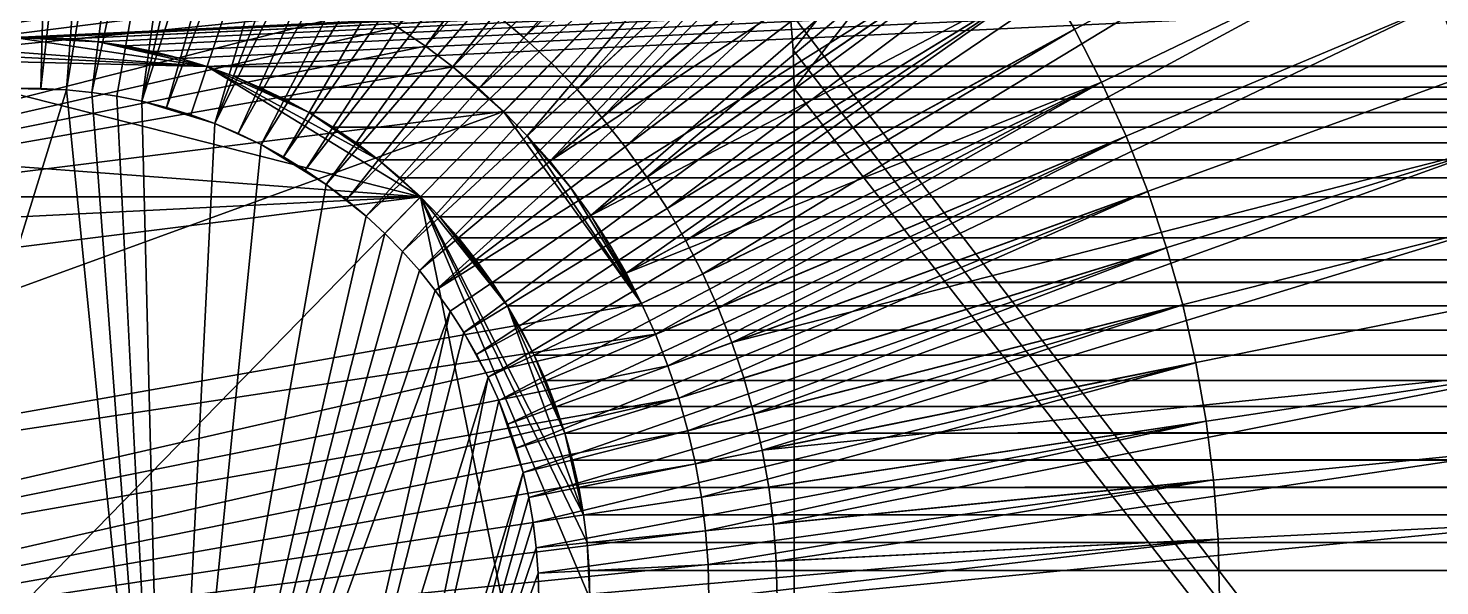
# Model space of a CAD drawing. Header units: millimetres. Extents: x 0 to 520, y -2 to 382.
# Drawn here: x 185 to 189.147, y 343.037 to 344.677 of the extents above; entities that cross this region are included whole.
import ezdxf

# ---------------------------------------------------------------- set-up
doc = ezdxf.new("R2010")
doc.units = ezdxf.units.MM

msp = doc.modelspace()

# ---------------------------------------------------------------- linework, layer by layer
at = {"layer": 'BRASS', "color": 52}
for points in [[(509.2, 369.2, 103), (10.8, 369.2, 103), (10.8, 10.8, 103)], [(509.2, 369.2, 103), (10.8, 10.8, 103), (509.2, 10.8, 103)], [(20.5, 359.5, 86), (499.5, 359.5, 86), (184.9589, 344.6495, 86)], [(184.9589, 344.6495, 86), (499.5, 359.5, 86), (185.0411, 344.6495, 86)], [(185.0411, 344.6495, 86), (499.5, 359.5, 86), (185.1233, 344.6454, 86)], [(185.1233, 344.6454, 86), (499.5, 359.5, 86), (185.2052, 344.6372, 86)], [(185.2052, 344.6372, 86), (499.5, 359.5, 86), (185.2865, 344.6249, 86)], [(185.2865, 344.6249, 86), (499.5, 359.5, 86), (185.3672, 344.6086, 86)], [(185.3672, 344.6086, 86), (499.5, 359.5, 86), (185.4469, 344.5883, 86)], [(185.4469, 344.5883, 86), (499.5, 359.5, 86), (185.5255, 344.5641, 86)], [(185.5255, 344.5641, 86), (499.5, 359.5, 86), (334.9589, 344.6495, 86)], [(184.7135, 344.6249, 92), (185.5255, 344.5641, 92), (184.6328, 344.6086, 92)], [(184.9589, 344.6495, 92), (185.5255, 344.5641, 92), (184.7135, 344.6249, 92)], [(185.0411, 344.6495, 86), (184.9589, 344.6495, 92), (184.9589, 344.6495, 86)], [(185.0411, 344.6495, 92), (184.9589, 344.6495, 92), (185.0411, 344.6495, 86)], [(185.0411, 344.6495, 92), (185.2052, 344.6372, 92), (184.9589, 344.6495, 92)], [(185.2052, 344.6372, 92), (185.5255, 344.5641, 92), (184.9589, 344.6495, 92)], [(185.1233, 344.6454, 86), (185.1233, 344.6454, 92), (185.0411, 344.6495, 86)], [(185.1233, 344.6454, 92), (185.0411, 344.6495, 92), (185.0411, 344.6495, 86)], [(185.1233, 344.6454, 92), (185.2052, 344.6372, 92), (185.0411, 344.6495, 92)], [(185.2052, 344.6372, 86), (185.1233, 344.6454, 92), (185.1233, 344.6454, 86)], [(185.2052, 344.6372, 92), (185.1233, 344.6454, 92), (185.2052, 344.6372, 86)], [(185.2865, 344.6249, 86), (185.2052, 344.6372, 92), (185.2052, 344.6372, 86)], [(185.2865, 344.6249, 92), (185.2052, 344.6372, 92), (185.2865, 344.6249, 86)], [(185.2865, 344.6249, 92), (185.3672, 344.6086, 92), (185.2052, 344.6372, 92)], [(185.3672, 344.6086, 92), (185.4469, 344.5883, 92), (185.2052, 344.6372, 92)], [(185.4469, 344.5883, 92), (185.5255, 344.5641, 92), (185.2052, 344.6372, 92)], [(185.3672, 344.6086, 86), (185.3672, 344.6086, 92), (185.2865, 344.6249, 86)], [(185.3672, 344.6086, 92), (185.2865, 344.6249, 92), (185.2865, 344.6249, 86)], [(185.5255, 344.5641, 86), (334.9589, 344.6495, 86), (334.8767, 344.6454, 86)], [(185.5255, 344.5641, 86), (334.8767, 344.6454, 86), (334.7948, 344.6372, 86)], [(185.5255, 344.5641, 86), (334.7948, 344.6372, 86), (334.7135, 344.6249, 86)], [(185.5255, 344.5641, 86), (334.7135, 344.6249, 86), (334.6328, 344.6086, 86)], [(184.5531, 344.5883, 92), (186.1521, 344.1812, 92), (184.0368, 344.3397, 92)], [(184.6328, 344.6086, 92), (185.5255, 344.5641, 92), (184.5531, 344.5883, 92)], [(185.5255, 344.5641, 92), (186.1521, 344.1812, 92), (184.5531, 344.5883, 92)], [(185.4469, 344.5883, 86), (185.3672, 344.6086, 92), (185.3672, 344.6086, 86)], [(185.4469, 344.5883, 92), (185.3672, 344.6086, 92), (185.4469, 344.5883, 86)], [(185.5255, 344.5641, 86), (185.4469, 344.5883, 92), (185.4469, 344.5883, 86)], [(185.5255, 344.5641, 92), (185.4469, 344.5883, 92), (185.5255, 344.5641, 86)], [(185.5255, 344.5641, 86), (334.6328, 344.6086, 86), (334.5531, 344.5883, 86)], [(185.5255, 344.5641, 86), (334.5531, 344.5883, 86), (334.4745, 344.5641, 86)], [(185.5255, 344.5641, 86), (334.4745, 344.5641, 86), (185.6028, 344.5359, 86)], [(185.6028, 344.5359, 86), (185.6028, 344.5359, 92), (185.5255, 344.5641, 86)], [(185.6028, 344.5359, 92), (185.5255, 344.5641, 92), (185.5255, 344.5641, 86)], [(185.6028, 344.5359, 92), (185.825, 344.4289, 92), (185.5255, 344.5641, 92)], [(185.825, 344.4289, 92), (186.0288, 344.29, 92), (185.5255, 344.5641, 92)], [(186.0288, 344.29, 92), (186.1521, 344.1812, 92), (185.5255, 344.5641, 92)], [(185.6028, 344.5359, 86), (334.4745, 344.5641, 86), (334.3972, 344.5359, 86)], [(185.6028, 344.5359, 86), (334.3972, 344.5359, 86), (185.6786, 344.504, 86)], [(185.6786, 344.504, 86), (185.6028, 344.5359, 92), (185.6028, 344.5359, 86)], [(185.6786, 344.504, 92), (185.6028, 344.5359, 92), (185.6786, 344.504, 86)], [(185.6786, 344.504, 92), (185.7527, 344.4683, 92), (185.6028, 344.5359, 92)], [(185.7527, 344.4683, 92), (185.825, 344.4289, 92), (185.6028, 344.5359, 92)], [(185.6786, 344.504, 86), (334.3972, 344.5359, 86), (334.3214, 344.504, 86)], [(185.6786, 344.504, 86), (334.2473, 344.4683, 86), (185.7527, 344.4683, 86)], [(185.6786, 344.504, 86), (334.3214, 344.504, 86), (334.2473, 344.4683, 86)], [(185.7527, 344.4683, 86), (185.7527, 344.4683, 92), (185.6786, 344.504, 86)], [(185.7527, 344.4683, 92), (185.6786, 344.504, 92), (185.6786, 344.504, 86)], [(185.7527, 344.4683, 86), (334.2473, 344.4683, 86), (185.825, 344.4289, 86)], [(185.825, 344.4289, 92), (185.7527, 344.4683, 92), (185.825, 344.4289, 86)], [(185.825, 344.4289, 86), (185.7527, 344.4683, 92), (185.7527, 344.4683, 86)], [(185.825, 344.4289, 86), (334.2473, 344.4683, 86), (334.175, 344.4289, 86)], [(185.825, 344.4289, 86), (334.175, 344.4289, 86), (185.8952, 344.386, 86)], [(185.8952, 344.386, 92), (185.825, 344.4289, 92), (185.8952, 344.386, 86)], [(185.8952, 344.386, 86), (185.825, 344.4289, 92), (185.825, 344.4289, 86)], [(185.8952, 344.386, 92), (186.0288, 344.29, 92), (185.825, 344.4289, 92)], [(185.8952, 344.386, 86), (334.175, 344.4289, 86), (334.1048, 344.386, 86)], [(185.8952, 344.386, 86), (334.1048, 344.386, 86), (185.9632, 344.3397, 86)], [(185.9632, 344.3397, 92), (185.8952, 344.386, 92), (185.9632, 344.3397, 86)], [(185.9632, 344.3397, 86), (185.8952, 344.386, 92), (185.8952, 344.386, 86)], [(185.9632, 344.3397, 92), (186.0288, 344.29, 92), (185.8952, 344.386, 92)], [(185.9632, 344.3397, 86), (334.1048, 344.386, 86), (334.0368, 344.3397, 86)], [(184.0368, 344.3397, 92), (186.1521, 344.1812, 92), (183.8479, 344.1812, 92)], [(185.9632, 344.3397, 86), (334.0368, 344.3397, 86), (186.0288, 344.29, 86)], [(186.0288, 344.29, 92), (185.9632, 344.3397, 92), (186.0288, 344.29, 86)], [(186.0288, 344.29, 86), (185.9632, 344.3397, 92), (185.9632, 344.3397, 86)], [(186.0288, 344.29, 86), (334.0368, 344.3397, 86), (333.9712, 344.29, 86)], [(186.0288, 344.29, 86), (333.9712, 344.29, 86), (186.0918, 344.2371, 86)], [(186.0918, 344.2371, 92), (186.0288, 344.29, 92), (186.0918, 344.2371, 86)], [(186.0918, 344.2371, 86), (186.0288, 344.29, 92), (186.0288, 344.29, 86)], [(186.0918, 344.2371, 92), (186.1521, 344.1812, 92), (186.0288, 344.29, 92)], [(186.0918, 344.2371, 86), (333.9712, 344.29, 86), (333.9082, 344.2371, 86)], [(186.0918, 344.2371, 86), (333.8479, 344.1812, 86), (186.1521, 344.1812, 86)], [(186.0918, 344.2371, 86), (333.9082, 344.2371, 86), (333.8479, 344.1812, 86)], [(186.1521, 344.1812, 92), (186.0918, 344.2371, 92), (186.1521, 344.1812, 86)], [(186.1521, 344.1812, 86), (186.0918, 344.2371, 92), (186.0918, 344.2371, 86)], [(183.5921, 343.8604, 92), (186.1521, 344.1812, 92), (183.8479, 341.8188, 92)], [(183.736, 344.0606, 92), (186.1521, 344.1812, 92), (183.5921, 343.8604, 92)], [(183.8479, 344.1812, 92), (186.1521, 344.1812, 92), (183.736, 344.0606, 92)], [(183.8479, 341.8188, 92), (186.1521, 344.1812, 92), (186.5204, 342.3591, 92)], [(186.1521, 344.1812, 86), (333.8479, 344.1812, 86), (186.2095, 344.1223, 86)], [(186.2095, 344.1223, 92), (186.1521, 344.1812, 92), (186.2095, 344.1223, 86)], [(186.2095, 344.1223, 86), (186.1521, 344.1812, 92), (186.1521, 344.1812, 86)], [(186.6418, 343.1643, 92), (186.1521, 344.1812, 92), (186.6316, 343.2459, 92)], [(186.65, 343, 92), (186.1521, 344.1812, 92), (186.6418, 343.1643, 92)], [(186.5204, 342.3591, 92), (186.1521, 344.1812, 92), (186.65, 343, 92)], [(186.6316, 343.2459, 92), (186.1521, 344.1812, 92), (186.4079, 343.8604, 92)], [(186.4079, 343.8604, 92), (186.1521, 344.1812, 92), (186.2095, 344.1223, 92)], [(186.2095, 344.1223, 86), (333.8479, 344.1812, 86), (333.7905, 344.1223, 86)], [(186.2095, 344.1223, 86), (333.736, 344.0606, 86), (186.264, 344.0606, 86)], [(186.2095, 344.1223, 86), (333.7905, 344.1223, 86), (333.736, 344.0606, 86)], [(186.264, 344.0606, 92), (186.2095, 344.1223, 92), (186.264, 344.0606, 86)], [(186.264, 344.0606, 86), (186.2095, 344.1223, 92), (186.2095, 344.1223, 86)], [(186.4079, 343.8604, 92), (186.2095, 344.1223, 92), (186.3633, 343.9295, 92)], [(186.3633, 343.9295, 92), (186.2095, 344.1223, 92), (186.3153, 343.9963, 92)], [(186.3153, 343.9963, 92), (186.2095, 344.1223, 92), (186.264, 344.0606, 92)], [(186.264, 344.0606, 86), (333.6847, 343.9963, 86), (186.3153, 343.9963, 86)], [(186.264, 344.0606, 86), (333.736, 344.0606, 86), (333.6847, 343.9963, 86)], [(186.3153, 343.9963, 92), (186.264, 344.0606, 92), (186.3153, 343.9963, 86)], [(186.3153, 343.9963, 86), (186.264, 344.0606, 92), (186.264, 344.0606, 86)], [(186.3153, 343.9963, 86), (333.6847, 343.9963, 86), (186.3633, 343.9295, 86)], [(186.3633, 343.9295, 86), (186.3633, 343.9295, 92), (186.3153, 343.9963, 86)], [(186.3633, 343.9295, 92), (186.3153, 343.9963, 92), (186.3153, 343.9963, 86)], [(186.3633, 343.9295, 86), (333.6847, 343.9963, 86), (333.6367, 343.9295, 86)], [(186.3633, 343.9295, 86), (333.5921, 343.8604, 86), (186.4079, 343.8604, 86)], [(186.3633, 343.9295, 86), (333.6367, 343.9295, 86), (333.5921, 343.8604, 86)], [(186.4079, 343.8604, 92), (186.3633, 343.9295, 92), (186.4079, 343.8604, 86)], [(186.4079, 343.8604, 86), (186.3633, 343.9295, 92), (186.3633, 343.9295, 86)], [(186.4079, 343.8604, 86), (333.5921, 343.8604, 86), (186.4491, 343.7891, 86)], [(186.4491, 343.7891, 92), (186.4079, 343.8604, 92), (186.4491, 343.7891, 86)], [(186.4491, 343.7891, 86), (186.4079, 343.8604, 92), (186.4079, 343.8604, 86)], [(186.4866, 343.7159, 92), (186.4079, 343.8604, 92), (186.4491, 343.7891, 92)], [(186.6316, 343.2459, 92), (186.4079, 343.8604, 92), (186.5767, 343.4863, 92)], [(186.5767, 343.4863, 92), (186.4079, 343.8604, 92), (186.4866, 343.7159, 92)], [(186.4491, 343.7891, 86), (333.5921, 343.8604, 86), (333.5509, 343.7891, 86)], [(186.4491, 343.7891, 86), (333.5134, 343.7159, 86), (186.4866, 343.7159, 86)], [(186.4491, 343.7891, 86), (333.5509, 343.7891, 86), (333.5134, 343.7159, 86)], [(186.4866, 343.7159, 86), (186.4491, 343.7891, 92), (186.4491, 343.7891, 86)], [(186.4866, 343.7159, 92), (186.4491, 343.7891, 92), (186.4866, 343.7159, 86)], [(186.4866, 343.7159, 86), (333.5134, 343.7159, 86), (186.5204, 343.6409, 86)], [(186.5204, 343.6409, 86), (186.5204, 343.6409, 92), (186.4866, 343.7159, 86)], [(186.5204, 343.6409, 92), (186.4866, 343.7159, 92), (186.4866, 343.7159, 86)], [(186.5767, 343.4863, 92), (186.4866, 343.7159, 92), (186.5204, 343.6409, 92)], [(186.5204, 343.6409, 86), (333.5134, 343.7159, 86), (333.4796, 343.6409, 86)], [(186.5204, 343.6409, 86), (333.4796, 343.6409, 86), (186.5505, 343.5643, 86)], [(186.5505, 343.5643, 86), (186.5204, 343.6409, 92), (186.5204, 343.6409, 86)], [(186.5505, 343.5643, 92), (186.5204, 343.6409, 92), (186.5505, 343.5643, 86)], [(186.5767, 343.4863, 92), (186.5204, 343.6409, 92), (186.5505, 343.5643, 92)], [(186.5505, 343.5643, 86), (333.4796, 343.6409, 86), (333.4495, 343.5643, 86)], [(186.5505, 343.5643, 86), (333.4495, 343.5643, 86), (186.5767, 343.4863, 86)], [(186.5767, 343.4863, 86), (186.5767, 343.4863, 92), (186.5505, 343.5643, 86)], [(186.5767, 343.4863, 92), (186.5505, 343.5643, 92), (186.5505, 343.5643, 86)], [(186.5767, 343.4863, 86), (333.4495, 343.5643, 86), (333.4233, 343.4863, 86)], [(186.5767, 343.4863, 86), (333.4233, 343.4863, 86), (186.599, 343.4071, 86)], [(186.599, 343.4071, 86), (186.599, 343.4071, 92), (186.5767, 343.4863, 86)], [(186.599, 343.4071, 92), (186.5767, 343.4863, 92), (186.5767, 343.4863, 86)], [(186.6316, 343.2459, 92), (186.5767, 343.4863, 92), (186.599, 343.4071, 92)], [(186.599, 343.4071, 86), (333.4233, 343.4863, 86), (333.401, 343.4071, 86)], [(186.599, 343.4071, 86), (333.401, 343.4071, 86), (186.6173, 343.3269, 86)], [(186.6173, 343.3269, 86), (186.6173, 343.3269, 92), (186.599, 343.4071, 86)], [(186.6173, 343.3269, 92), (186.599, 343.4071, 92), (186.599, 343.4071, 86)], [(186.6316, 343.2459, 92), (186.599, 343.4071, 92), (186.6173, 343.3269, 92)], [(186.6173, 343.3269, 86), (333.401, 343.4071, 86), (333.3827, 343.3269, 86)], [(186.6173, 343.3269, 86), (333.3827, 343.3269, 86), (186.6316, 343.2459, 86)], [(186.6316, 343.2459, 86), (186.6316, 343.2459, 92), (186.6173, 343.3269, 86)], [(186.6316, 343.2459, 92), (186.6173, 343.3269, 92), (186.6173, 343.3269, 86)], [(186.6316, 343.2459, 86), (333.3827, 343.3269, 86), (333.3684, 343.2459, 86)], [(186.6316, 343.2459, 86), (333.3684, 343.2459, 86), (186.6418, 343.1643, 86)], [(186.6418, 343.1643, 86), (186.6418, 343.1643, 92), (186.6316, 343.2459, 86)], [(186.6418, 343.1643, 92), (186.6316, 343.2459, 92), (186.6316, 343.2459, 86)], [(186.6418, 343.1643, 86), (333.3684, 343.2459, 86), (333.3582, 343.1643, 86)], [(186.6418, 343.1643, 86), (333.3582, 343.1643, 86), (186.6479, 343.0822, 86)], [(186.6479, 343.0822, 86), (186.6418, 343.1643, 92), (186.6418, 343.1643, 86)], [(186.6479, 343.0822, 92), (186.6418, 343.1643, 92), (186.6479, 343.0822, 86)], [(186.65, 343, 92), (186.6418, 343.1643, 92), (186.6479, 343.0822, 92)], [(186.6479, 343.0822, 86), (333.3582, 343.1643, 86), (333.3521, 343.0822, 86)], [(186.6479, 343.0822, 86), (333.3521, 343.0822, 86), (186.65, 343, 86)], [(186.65, 343, 92), (186.6479, 343.0822, 92), (186.65, 343, 86)], [(186.65, 343, 86), (186.6479, 343.0822, 92), (186.6479, 343.0822, 86)], [(186.65, 343, 86), (333.3521, 343.0822, 86), (333.35, 343, 86)]]:
    msp.add_3dface(points, dxfattribs=at)
at = {"layer": 'STEEL', "color": 8}
for points in [[(197, 332, 86), (197, 360, 86), (187.2388, 344.724, 86)], [(197, 357, 83), (187.2472, 344.6122, 83), (187.2388, 344.724, 83)], [(197, 357, 83), (187.25, 344.5, 83), (187.2472, 344.6122, 83)], [(197, 357, 83), (197, 332, 83), (187.25, 344.5, 83)], [(185.0873, 346.4989, 78.5), (184.9626, 344.4995, 78.5), (184.9127, 346.4989, 78.5)], [(185.0374, 344.4995, 78.5), (184.9626, 344.4995, 78.5), (185.0873, 346.4989, 78.5)], [(185.2616, 346.4902, 78.5), (185.0374, 344.4995, 78.5), (185.0873, 346.4989, 78.5)], [(185.1121, 344.4958, 78.5), (185.0374, 344.4995, 78.5), (185.2616, 346.4902, 78.5)], [(185.4352, 346.4728, 78.5), (185.1121, 344.4958, 78.5), (185.2616, 346.4902, 78.5)], [(185.1865, 344.4884, 78.5), (185.1121, 344.4958, 78.5), (185.4352, 346.4728, 78.5)], [(185.6078, 346.4468, 78.5), (185.1865, 344.4884, 78.5), (185.4352, 346.4728, 78.5)], [(185.2605, 344.4772, 78.5), (185.1865, 344.4884, 78.5), (185.6078, 346.4468, 78.5)], [(185.3338, 344.4624, 78.5), (185.2605, 344.4772, 78.5), (185.6078, 346.4468, 78.5)], [(185.7788, 346.4122, 78.5), (185.3338, 344.4624, 78.5), (185.6078, 346.4468, 78.5)], [(185.9479, 346.3692, 78.5), (185.3338, 344.4624, 78.5), (185.7788, 346.4122, 78.5)], [(185.4063, 344.4439, 78.5), (185.3338, 344.4624, 78.5), (185.9479, 346.3692, 78.5)], [(186.1147, 346.3177, 78.5), (185.4063, 344.4439, 78.5), (185.9479, 346.3692, 78.5)], [(186.3717, 344.72, 83), (186.4557, 344.6495, 83), (187.9776, 346.374, 83)], [(186.4557, 344.6495, 82), (186.3717, 344.72, 82), (187.9776, 346.374, 82)], [(186.4557, 344.6495, 83), (188.1421, 346.2214, 83), (187.9776, 346.374, 83)], [(188.1421, 346.2214, 82), (186.4557, 344.6495, 82), (187.9776, 346.374, 82)], [(185.4777, 344.4219, 78.5), (185.4063, 344.4439, 78.5), (186.1147, 346.3177, 78.5)], [(185.548, 344.3963, 78.5), (185.4777, 344.4219, 78.5), (186.1147, 346.3177, 78.5)], [(186.2787, 346.2581, 78.5), (185.548, 344.3963, 78.5), (186.1147, 346.3177, 78.5)], [(186.4395, 346.1903, 78.5), (185.548, 344.3963, 78.5), (186.2787, 346.2581, 78.5)], [(185.6169, 344.3673, 78.5), (185.548, 344.3963, 78.5), (186.4395, 346.1903, 78.5)], [(186.5967, 346.1146, 78.5), (185.6169, 344.3673, 78.5), (186.4395, 346.1903, 78.5)], [(186.4557, 344.6495, 83), (186.5361, 344.5749, 83), (188.1421, 346.2214, 83)], [(186.5361, 344.5749, 82), (186.4557, 344.6495, 82), (188.1421, 346.2214, 82)], [(186.6127, 344.4964, 83), (188.1421, 346.2214, 83), (186.5361, 344.5749, 83)], [(188.1421, 346.2214, 82), (186.6127, 344.4964, 82), (186.5361, 344.5749, 82)], [(186.6127, 344.4964, 83), (188.2987, 346.0608, 83), (188.1421, 346.2214, 83)], [(188.2987, 346.0608, 82), (186.6127, 344.4964, 82), (188.1421, 346.2214, 82)], [(185.6843, 344.3348, 78.5), (185.6169, 344.3673, 78.5), (186.5967, 346.1146, 78.5)], [(186.75, 346.0311, 78.5), (185.6843, 344.3348, 78.5), (186.5967, 346.1146, 78.5)], [(185.75, 344.299, 78.5), (185.6843, 344.3348, 78.5), (186.75, 346.0311, 78.5)], [(186.8989, 345.9401, 78.5), (185.75, 344.299, 78.5), (186.75, 346.0311, 78.5)], [(186.6853, 344.4141, 83), (188.2987, 346.0608, 83), (186.6127, 344.4964, 83)], [(188.2987, 346.0608, 82), (186.6853, 344.4141, 82), (186.6127, 344.4964, 82)], [(186.6853, 344.4141, 83), (188.4472, 345.8925, 83), (188.2987, 346.0608, 83)], [(188.4472, 345.8925, 82), (186.6853, 344.4141, 82), (188.2987, 346.0608, 82)], [(185.8138, 344.26, 78.5), (185.75, 344.299, 78.5), (186.8989, 345.9401, 78.5)], [(187.0431, 345.8418, 78.5), (185.8138, 344.26, 78.5), (186.8989, 345.9401, 78.5)], [(186.7537, 344.3284, 83), (188.4472, 345.8925, 83), (186.6853, 344.4141, 83)], [(188.4472, 345.8925, 82), (186.7537, 344.3284, 82), (186.6853, 344.4141, 82)], [(186.7537, 344.3284, 83), (188.5871, 345.7171, 83), (188.4472, 345.8925, 83)], [(188.5871, 345.7171, 82), (186.7537, 344.3284, 82), (188.4472, 345.8925, 82)], [(185.8756, 344.2179, 78.5), (185.8138, 344.26, 78.5), (187.0431, 345.8418, 78.5)], [(187.1822, 345.7364, 78.5), (185.8756, 344.2179, 78.5), (187.0431, 345.8418, 78.5)], [(186.0851, 344.6801, 82), (186.1675, 344.6239, 82), (187.0431, 345.8418, 82)], [(186.1675, 344.6239, 82), (187.1822, 345.7364, 82), (187.0431, 345.8418, 82)], [(185.9352, 344.1727, 78.5), (185.8756, 344.2179, 78.5), (187.1822, 345.7364, 78.5)], [(187.3159, 345.6242, 78.5), (185.9352, 344.1727, 78.5), (187.1822, 345.7364, 78.5)], [(186.1675, 344.6239, 82), (186.247, 344.5637, 82), (187.1822, 345.7364, 82)], [(186.247, 344.5637, 82), (187.3159, 345.6242, 82), (187.1822, 345.7364, 82)], [(186.8177, 344.2393, 83), (188.5871, 345.7171, 83), (186.7537, 344.3284, 83)], [(188.5871, 345.7171, 82), (186.8177, 344.2393, 82), (186.7537, 344.3284, 82)], [(186.8177, 344.2393, 83), (188.7181, 345.5349, 83), (188.5871, 345.7171, 83)], [(188.7181, 345.5349, 82), (186.8177, 344.2393, 82), (188.5871, 345.7171, 82)], [(185.9925, 344.1247, 78.5), (185.9352, 344.1727, 78.5), (187.3159, 345.6242, 78.5)], [(187.4438, 345.5055, 78.5), (185.9925, 344.1247, 78.5), (187.3159, 345.6242, 78.5)], [(186.247, 344.5637, 82), (186.3234, 344.4996, 82), (187.3159, 345.6242, 82)], [(186.3234, 344.4996, 82), (187.4438, 345.5055, 82), (187.3159, 345.6242, 82)], [(186.8772, 344.1472, 83), (188.7181, 345.5349, 83), (186.8177, 344.2393, 83)], [(188.7181, 345.5349, 82), (186.8772, 344.1472, 82), (186.8177, 344.2393, 82)], [(186.8772, 344.1472, 83), (188.8398, 345.3465, 83), (188.7181, 345.5349, 83)], [(188.8398, 345.3465, 82), (186.8772, 344.1472, 82), (188.7181, 345.5349, 82)], [(186.0474, 344.0738, 78.5), (185.9925, 344.1247, 78.5), (187.4438, 345.5055, 78.5)], [(187.4438, 345.5055, 78.5), (186.0996, 344.0203, 78.5), (186.0474, 344.0738, 78.5)], [(187.5657, 345.3806, 78.5), (186.0996, 344.0203, 78.5), (187.4438, 345.5055, 78.5)], [(186.3234, 344.4996, 82), (186.3965, 344.4317, 82), (187.4438, 345.5055, 82)], [(186.4661, 344.3603, 82), (187.4438, 345.5055, 82), (186.3965, 344.4317, 82)], [(186.4661, 344.3603, 82), (187.5657, 345.3806, 82), (187.4438, 345.5055, 82)], [(187.5657, 345.3806, 78.5), (186.1491, 343.9642, 78.5), (186.0996, 344.0203, 78.5)], [(187.6812, 345.2498, 78.5), (186.1491, 343.9642, 78.5), (187.5657, 345.3806, 78.5)], [(186.5321, 344.2856, 82), (187.5657, 345.3806, 82), (186.4661, 344.3603, 82)], [(186.5321, 344.2856, 82), (187.6812, 345.2498, 82), (187.5657, 345.3806, 82)], [(186.9321, 344.0522, 83), (188.8398, 345.3465, 83), (186.8772, 344.1472, 83)], [(188.8398, 345.3465, 82), (186.9321, 344.0522, 82), (186.8772, 344.1472, 82)], [(186.9321, 344.0522, 83), (188.952, 345.1521, 83), (188.8398, 345.3465, 83)], [(188.952, 345.1521, 82), (186.9321, 344.0522, 82), (188.8398, 345.3465, 82)], [(187.6812, 345.2498, 78.5), (186.1957, 343.9057, 78.5), (186.1491, 343.9642, 78.5)], [(187.79, 345.1133, 78.5), (186.1957, 343.9057, 78.5), (187.6812, 345.2498, 78.5)], [(186.5321, 344.2856, 82), (187.79, 345.1133, 82), (187.6812, 345.2498, 82)], [(186.9821, 343.9545, 83), (188.952, 345.1521, 83), (186.9321, 344.0522, 83)], [(188.952, 345.1521, 82), (186.9821, 343.9545, 82), (186.9321, 344.0522, 82)], [(186.9821, 343.9545, 83), (189.0544, 344.9525, 83), (188.952, 345.1521, 83)], [(189.0544, 344.9525, 82), (186.9821, 343.9545, 82), (188.952, 345.1521, 82)], [(187.8918, 344.9716, 78.5), (186.1957, 343.9057, 78.5), (187.79, 345.1133, 78.5)], [(186.5943, 344.2076, 82), (187.79, 345.1133, 82), (186.5321, 344.2856, 82)], [(186.6525, 344.1266, 82), (187.79, 345.1133, 82), (186.5943, 344.2076, 82)], [(186.6525, 344.1266, 82), (187.8918, 344.9716, 82), (187.79, 345.1133, 82)], [(183.6766, 344.4996, 90), (185.2487, 344.9845, 90), (185.0499, 344.9994, 90)], [(183.6766, 344.4996, 90), (185.0499, 344.9994, 90), (184.9501, 344.9994, 90)], [(183.6766, 344.4996, 90), (185.3473, 344.9696, 90), (185.2487, 344.9845, 90)], [(183.6766, 344.4996, 90), (185.637, 344.8959, 90), (185.3473, 344.9696, 90)], [(187.8918, 344.9716, 78.5), (186.2394, 343.845, 78.5), (186.1957, 343.9057, 78.5)], [(187.8918, 344.9716, 78.5), (186.2799, 343.7822, 78.5), (186.2394, 343.845, 78.5)], [(187.9865, 344.825, 78.5), (186.2799, 343.7822, 78.5), (187.8918, 344.9716, 78.5)], [(186.6525, 344.1266, 82), (187.9865, 344.825, 82), (187.8918, 344.9716, 82)], [(187.0272, 343.8546, 83), (189.0544, 344.9525, 83), (186.9821, 343.9545, 83)], [(189.0544, 344.9525, 82), (187.0272, 343.8546, 82), (186.9821, 343.9545, 82)], [(187.0272, 343.8546, 83), (189.1466, 344.748, 83), (189.0544, 344.9525, 83)], [(189.1466, 344.748, 82), (187.0272, 343.8546, 82), (189.0544, 344.9525, 82)], [(183.6766, 344.4996, 90), (185.7307, 344.8617, 90), (185.637, 344.8959, 90)], [(183.6766, 344.4996, 90), (185.8226, 344.823, 90), (185.7307, 344.8617, 90)], [(183.6766, 344.4996, 90), (185.9124, 344.7797, 90), (185.8226, 344.823, 90)], [(187.9865, 344.825, 78.5), (186.3173, 343.7174, 78.5), (186.2799, 343.7822, 78.5)], [(188.0738, 344.6739, 78.5), (186.3173, 343.7174, 78.5), (187.9865, 344.825, 78.5)], [(186.7066, 344.0429, 82), (187.9865, 344.825, 82), (186.6525, 344.1266, 82)], [(186.7564, 343.9565, 82), (187.9865, 344.825, 82), (186.7066, 344.0429, 82)], [(186.7564, 343.9565, 82), (188.0738, 344.6739, 82), (187.9865, 344.825, 82)], [(187.9865, 344.825, 82), (188.0738, 344.6739, 82), (188.0738, 344.6739, 78.5)], [(187.9865, 344.825, 82), (188.0738, 344.6739, 78.5), (187.9865, 344.825, 78.5)], [(183.6766, 344.4996, 90), (186, 344.7321, 90), (185.9124, 344.7797, 90)], [(187.0673, 343.7524, 83), (189.1466, 344.748, 83), (187.0272, 343.8546, 83)], [(189.1466, 344.748, 82), (187.0673, 343.7524, 82), (187.0272, 343.8546, 82)], [(187.0673, 343.7524, 83), (189.2286, 344.5391, 83), (189.1466, 344.748, 83)], [(189.2286, 344.5391, 82), (187.0673, 343.7524, 82), (189.1466, 344.748, 82)], [(189.1466, 344.748, 83), (189.2286, 344.5391, 83), (189.2286, 344.5391, 82)], [(189.1466, 344.748, 83), (189.2286, 344.5391, 82), (189.1466, 344.748, 82)], [(183.2934, 344.0429, 90), (186, 344.7321, 90), (183.6766, 344.4996, 90)], [(183.2934, 344.0429, 90), (186.0851, 344.6801, 90), (186, 344.7321, 90)], [(186.4557, 344.6495, 82), (186.3717, 344.72, 83), (186.3717, 344.72, 82)], [(186.4557, 344.6495, 83), (186.3717, 344.72, 83), (186.4557, 344.6495, 82)], [(197, 332, 86), (187.2388, 344.724, 86), (187.2472, 344.6122, 86)], [(187.2472, 344.6122, 83), (187.2388, 344.724, 86), (187.2388, 344.724, 83)], [(187.2472, 344.6122, 86), (187.2388, 344.724, 86), (187.2472, 344.6122, 83)], [(183.2934, 344.0429, 90), (186.1675, 344.6239, 90), (186.0851, 344.6801, 90)], [(186.0851, 344.6801, 90), (186.1675, 344.6239, 82), (186.0851, 344.6801, 82)], [(186.0851, 344.6801, 90), (186.1675, 344.6239, 90), (186.1675, 344.6239, 82)], [(188.0738, 344.6739, 78.5), (186.3515, 343.6508, 78.5), (186.3173, 343.7174, 78.5)], [(188.1534, 344.5186, 78.5), (186.3515, 343.6508, 78.5), (188.0738, 344.6739, 78.5)], [(186.7564, 343.9565, 82), (188.1534, 344.5186, 82), (188.0738, 344.6739, 82)], [(188.0738, 344.6739, 82), (188.1534, 344.5186, 82), (188.1534, 344.5186, 78.5)], [(188.0738, 344.6739, 82), (188.1534, 344.5186, 78.5), (188.0738, 344.6739, 78.5)], [(183.2934, 344.0429, 90), (186.247, 344.5637, 90), (186.1675, 344.6239, 90)], [(186.1675, 344.6239, 90), (186.247, 344.5637, 82), (186.1675, 344.6239, 82)], [(186.1675, 344.6239, 90), (186.247, 344.5637, 90), (186.247, 344.5637, 82)], [(186.5361, 344.5749, 82), (186.4557, 344.6495, 83), (186.4557, 344.6495, 82)], [(186.5361, 344.5749, 83), (186.4557, 344.6495, 83), (186.5361, 344.5749, 82)], [(186.6127, 344.4964, 82), (186.5361, 344.5749, 83), (186.5361, 344.5749, 82)], [(186.6127, 344.4964, 83), (186.5361, 344.5749, 83), (186.6127, 344.4964, 82)], [(197, 332, 86), (187.2472, 344.6122, 86), (187.25, 344.5, 86)], [(187.25, 344.5, 86), (187.2472, 344.6122, 86), (187.25, 344.5, 83)], [(187.25, 344.5, 83), (187.2472, 344.6122, 86), (187.2472, 344.6122, 83)], [(183.2934, 344.0429, 90), (186.3965, 344.4317, 90), (186.247, 344.5637, 90)], [(186.247, 344.5637, 90), (186.3234, 344.4996, 82), (186.247, 344.5637, 82)], [(186.247, 344.5637, 90), (186.3234, 344.4996, 90), (186.3234, 344.4996, 82)], [(186.247, 344.5637, 90), (186.3965, 344.4317, 90), (186.3234, 344.4996, 90)], [(187.0673, 343.7524, 83), (189.3001, 344.3264, 83), (189.2286, 344.5391, 83)], [(189.3001, 344.3264, 82), (187.0673, 343.7524, 82), (189.2286, 344.5391, 82)], [(185.1121, 344.4958, 80.4), (184.25, 341.701, 80.4), (184.9626, 344.4995, 80.4)], [(185.4063, 341.5561, 80.4), (184.25, 341.701, 80.4), (185.1121, 344.4958, 80.4)], [(185.0374, 344.4995, 78.5), (185.0374, 344.4995, 80.4), (184.9626, 344.4995, 78.5)], [(185.0374, 344.4995, 80.4), (184.9626, 344.4995, 80.4), (184.9626, 344.4995, 78.5)], [(185.1121, 344.4958, 80.4), (184.9626, 344.4995, 80.4), (185.0374, 344.4995, 80.4)], [(185.1121, 344.4958, 78.5), (185.1121, 344.4958, 80.4), (185.0374, 344.4995, 78.5)], [(185.1121, 344.4958, 80.4), (185.0374, 344.4995, 80.4), (185.0374, 344.4995, 78.5)], [(185.1865, 344.4884, 78.5), (185.1121, 344.4958, 80.4), (185.1121, 344.4958, 78.5)], [(185.1865, 344.4884, 80.4), (185.1121, 344.4958, 80.4), (185.1865, 344.4884, 78.5)], [(185.1865, 344.4884, 80.4), (185.4063, 341.5561, 80.4), (185.1121, 344.4958, 80.4)], [(186.3234, 344.4996, 90), (186.3965, 344.4317, 82), (186.3234, 344.4996, 82)], [(186.3234, 344.4996, 90), (186.3965, 344.4317, 90), (186.3965, 344.4317, 82)], [(188.1534, 344.5186, 78.5), (186.3822, 343.5827, 78.5), (186.3515, 343.6508, 78.5)], [(188.2252, 344.3595, 78.5), (186.3822, 343.5827, 78.5), (188.1534, 344.5186, 78.5)], [(186.6853, 344.4141, 82), (186.6853, 344.4141, 83), (186.6127, 344.4964, 82)], [(186.6853, 344.4141, 83), (186.6127, 344.4964, 83), (186.6127, 344.4964, 82)], [(186.8019, 343.8678, 82), (188.1534, 344.5186, 82), (186.7564, 343.9565, 82)], [(186.843, 343.7769, 82), (188.1534, 344.5186, 82), (186.8019, 343.8678, 82)], [(186.843, 343.7769, 82), (188.2252, 344.3595, 82), (188.1534, 344.5186, 82)], [(197, 332, 83), (187.25, 341.5, 83), (187.25, 344.5, 83)], [(187.25, 341.5, 86), (197, 332, 86), (187.25, 344.5, 86)], [(187.25, 344.5, 86), (187.25, 344.5, 83), (187.25, 341.5, 83)], [(187.25, 344.5, 86), (187.25, 341.5, 83), (187.25, 341.5, 86)], [(188.1534, 344.5186, 82), (188.2252, 344.3595, 82), (188.2252, 344.3595, 78.5)], [(188.1534, 344.5186, 82), (188.2252, 344.3595, 78.5), (188.1534, 344.5186, 78.5)], [(185.2605, 344.4772, 78.5), (185.1865, 344.4884, 80.4), (185.1865, 344.4884, 78.5)], [(185.2605, 344.4772, 80.4), (185.1865, 344.4884, 80.4), (185.2605, 344.4772, 78.5)], [(185.2605, 344.4772, 80.4), (185.4063, 341.5561, 80.4), (185.1865, 344.4884, 80.4)], [(185.3338, 344.4624, 80.4), (185.2605, 344.4772, 80.4), (185.3338, 344.4624, 78.5)], [(185.3338, 344.4624, 78.5), (185.2605, 344.4772, 80.4), (185.2605, 344.4772, 78.5)], [(185.3338, 344.4624, 80.4), (185.4063, 341.5561, 80.4), (185.2605, 344.4772, 80.4)], [(185.4063, 344.4439, 80.4), (185.3338, 344.4624, 80.4), (185.4063, 344.4439, 78.5)], [(185.4063, 344.4439, 78.5), (185.3338, 344.4624, 80.4), (185.3338, 344.4624, 78.5)], [(185.548, 344.3963, 80.4), (185.3338, 344.4624, 80.4), (185.4063, 344.4439, 80.4)], [(185.548, 344.3963, 80.4), (185.4063, 341.5561, 80.4), (185.3338, 344.4624, 80.4)], [(183.0099, 343.1991, 90), (186.3965, 344.4317, 90), (183.2934, 344.0429, 90)], [(183.0099, 343.1991, 90), (186.8019, 343.8678, 90), (186.3965, 344.4317, 90)], [(185.4777, 344.4219, 80.4), (185.4063, 344.4439, 80.4), (185.4777, 344.4219, 78.5)], [(185.4777, 344.4219, 78.5), (185.4063, 344.4439, 80.4), (185.4063, 344.4439, 78.5)], [(185.548, 344.3963, 80.4), (185.4063, 344.4439, 80.4), (185.4777, 344.4219, 80.4)], [(185.548, 344.3963, 78.5), (185.548, 344.3963, 80.4), (185.4777, 344.4219, 78.5)], [(185.548, 344.3963, 80.4), (185.4777, 344.4219, 80.4), (185.4777, 344.4219, 78.5)], [(186.3965, 344.4317, 90), (186.4661, 344.3603, 82), (186.3965, 344.4317, 82)], [(186.3965, 344.4317, 90), (186.4661, 344.3603, 90), (186.4661, 344.3603, 82)], [(186.8019, 343.8678, 90), (186.4661, 344.3603, 90), (186.3965, 344.4317, 90)], [(186.7537, 344.3284, 82), (186.7537, 344.3284, 83), (186.6853, 344.4141, 82)], [(186.7537, 344.3284, 83), (186.6853, 344.4141, 83), (186.6853, 344.4141, 82)], [(185.6843, 344.3348, 80.4), (185.4063, 341.5561, 80.4), (185.548, 344.3963, 80.4)], [(185.6169, 344.3673, 78.5), (185.548, 344.3963, 80.4), (185.548, 344.3963, 78.5)], [(185.6169, 344.3673, 80.4), (185.548, 344.3963, 80.4), (185.6169, 344.3673, 78.5)], [(185.6843, 344.3348, 80.4), (185.548, 344.3963, 80.4), (185.6169, 344.3673, 80.4)], [(185.6843, 344.3348, 78.5), (185.6169, 344.3673, 80.4), (185.6169, 344.3673, 78.5)], [(185.6843, 344.3348, 80.4), (185.6169, 344.3673, 80.4), (185.6843, 344.3348, 78.5)], [(185.8756, 344.2179, 80.4), (185.4063, 341.5561, 80.4), (185.6843, 344.3348, 80.4)], [(185.75, 344.299, 78.5), (185.75, 344.299, 80.4), (185.6843, 344.3348, 78.5)], [(185.75, 344.299, 80.4), (185.6843, 344.3348, 80.4), (185.6843, 344.3348, 78.5)], [(185.8756, 344.2179, 80.4), (185.6843, 344.3348, 80.4), (185.8138, 344.26, 80.4)], [(185.8138, 344.26, 80.4), (185.6843, 344.3348, 80.4), (185.75, 344.299, 80.4)], [(188.2252, 344.3595, 78.5), (186.4095, 343.513, 78.5), (186.3822, 343.5827, 78.5)], [(188.2889, 344.1971, 78.5), (186.4095, 343.513, 78.5), (188.2252, 344.3595, 78.5)], [(186.5321, 344.2856, 90), (186.5321, 344.2856, 82), (186.4661, 344.3603, 82)], [(186.4661, 344.3603, 90), (186.5321, 344.2856, 90), (186.4661, 344.3603, 82)], [(186.5943, 344.2076, 90), (186.5321, 344.2856, 90), (186.4661, 344.3603, 90)], [(186.8019, 343.8678, 90), (186.5943, 344.2076, 90), (186.4661, 344.3603, 90)], [(186.8177, 344.2393, 82), (186.7537, 344.3284, 83), (186.7537, 344.3284, 82)], [(186.8177, 344.2393, 83), (186.7537, 344.3284, 83), (186.8177, 344.2393, 82)], [(186.8794, 343.684, 82), (188.2252, 344.3595, 82), (186.843, 343.7769, 82)], [(186.8794, 343.684, 82), (188.2889, 344.1971, 82), (188.2252, 344.3595, 82)], [(187.1023, 343.6485, 83), (189.3001, 344.3264, 83), (187.0673, 343.7524, 83)], [(189.3001, 344.3264, 82), (187.1023, 343.6485, 82), (187.0673, 343.7524, 82)], [(187.132, 343.5429, 83), (189.3001, 344.3264, 83), (187.1023, 343.6485, 83)], [(189.3001, 344.3264, 82), (187.132, 343.5429, 82), (187.1023, 343.6485, 82)], [(187.132, 343.5429, 83), (189.3608, 344.1104, 83), (189.3001, 344.3264, 83)], [(189.3608, 344.1104, 82), (187.132, 343.5429, 82), (189.3001, 344.3264, 82)], [(188.2889, 344.1971, 82), (188.2889, 344.1971, 78.5), (188.2252, 344.3595, 78.5)], [(188.2252, 344.3595, 82), (188.2889, 344.1971, 82), (188.2252, 344.3595, 78.5)], [(185.8138, 344.26, 78.5), (185.8138, 344.26, 80.4), (185.75, 344.299, 78.5)], [(185.8138, 344.26, 80.4), (185.75, 344.299, 80.4), (185.75, 344.299, 78.5)], [(186.5943, 344.2076, 90), (186.5943, 344.2076, 82), (186.5321, 344.2856, 82)], [(186.5321, 344.2856, 90), (186.5943, 344.2076, 90), (186.5321, 344.2856, 82)], [(185.8756, 344.2179, 78.5), (185.8138, 344.26, 80.4), (185.8138, 344.26, 78.5)], [(185.8756, 344.2179, 80.4), (185.8138, 344.26, 80.4), (185.8756, 344.2179, 78.5)], [(185.9925, 344.1247, 80.4), (185.4063, 341.5561, 80.4), (185.8756, 344.2179, 80.4)], [(185.9352, 344.1727, 78.5), (185.9352, 344.1727, 80.4), (185.8756, 344.2179, 78.5)], [(185.9352, 344.1727, 80.4), (185.8756, 344.2179, 80.4), (185.8756, 344.2179, 78.5)], [(185.9925, 344.1247, 80.4), (185.8756, 344.2179, 80.4), (185.9352, 344.1727, 80.4)], [(186.5943, 344.2076, 90), (186.6525, 344.1266, 82), (186.5943, 344.2076, 82)], [(186.5943, 344.2076, 90), (186.6525, 344.1266, 90), (186.6525, 344.1266, 82)], [(186.8019, 343.8678, 90), (186.6525, 344.1266, 90), (186.5943, 344.2076, 90)], [(186.8772, 344.1472, 82), (186.8177, 344.2393, 83), (186.8177, 344.2393, 82)], [(186.8772, 344.1472, 83), (186.8177, 344.2393, 83), (186.8772, 344.1472, 82)], [(185.9925, 344.1247, 78.5), (185.9925, 344.1247, 80.4), (185.9352, 344.1727, 78.5)], [(185.9925, 344.1247, 80.4), (185.9352, 344.1727, 80.4), (185.9352, 344.1727, 78.5)], [(188.2889, 344.1971, 78.5), (186.4334, 343.4421, 78.5), (186.4095, 343.513, 78.5)], [(188.3445, 344.0316, 78.5), (186.4334, 343.4421, 78.5), (188.2889, 344.1971, 78.5)], [(186.9111, 343.5895, 82), (188.2889, 344.1971, 82), (186.8794, 343.684, 82)], [(186.9111, 343.5895, 82), (188.3445, 344.0316, 82), (188.2889, 344.1971, 82)], [(188.2889, 344.1971, 82), (188.3445, 344.0316, 82), (188.3445, 344.0316, 78.5)], [(188.2889, 344.1971, 82), (188.3445, 344.0316, 78.5), (188.2889, 344.1971, 78.5)], [(186.0474, 344.0738, 80.4), (185.4063, 341.5561, 80.4), (185.9925, 344.1247, 80.4)], [(186.0474, 344.0738, 78.5), (185.9925, 344.1247, 80.4), (185.9925, 344.1247, 78.5)], [(186.0474, 344.0738, 80.4), (185.9925, 344.1247, 80.4), (186.0474, 344.0738, 78.5)], [(186.6525, 344.1266, 90), (186.7066, 344.0429, 82), (186.6525, 344.1266, 82)], [(186.6525, 344.1266, 90), (186.7066, 344.0429, 90), (186.7066, 344.0429, 82)], [(186.8019, 343.8678, 90), (186.7066, 344.0429, 90), (186.6525, 344.1266, 90)], [(186.9321, 344.0522, 82), (186.9321, 344.0522, 83), (186.8772, 344.1472, 82)], [(186.9321, 344.0522, 83), (186.8772, 344.1472, 83), (186.8772, 344.1472, 82)], [(186.0996, 344.0203, 80.4), (185.4063, 341.5561, 80.4), (186.0474, 344.0738, 80.4)], [(186.0996, 344.0203, 78.5), (186.0474, 344.0738, 80.4), (186.0474, 344.0738, 78.5)], [(186.0996, 344.0203, 80.4), (186.0474, 344.0738, 80.4), (186.0996, 344.0203, 78.5)], [(187.1564, 343.4359, 83), (189.3608, 344.1104, 83), (187.132, 343.5429, 83)], [(189.3608, 344.1104, 82), (187.1564, 343.4359, 82), (187.132, 343.5429, 82)], [(187.1564, 343.4359, 83), (189.4108, 343.8917, 83), (189.3608, 344.1104, 83)], [(189.4108, 343.8917, 82), (187.1564, 343.4359, 82), (189.3608, 344.1104, 82)], [(186.7564, 343.9565, 90), (186.7564, 343.9565, 82), (186.7066, 344.0429, 82)], [(186.7066, 344.0429, 90), (186.7564, 343.9565, 90), (186.7066, 344.0429, 82)], [(186.8019, 343.8678, 90), (186.7564, 343.9565, 90), (186.7066, 344.0429, 90)], [(186.9821, 343.9545, 83), (186.9321, 344.0522, 83), (186.9821, 343.9545, 82)], [(186.9821, 343.9545, 82), (186.9321, 344.0522, 83), (186.9321, 344.0522, 82)], [(186.1491, 343.9642, 80.4), (185.4063, 341.5561, 80.4), (186.0996, 344.0203, 80.4)], [(186.1491, 343.9642, 78.5), (186.0996, 344.0203, 80.4), (186.0996, 344.0203, 78.5)], [(186.1491, 343.9642, 80.4), (186.0996, 344.0203, 80.4), (186.1491, 343.9642, 78.5)], [(188.3445, 344.0316, 78.5), (186.4536, 343.3701, 78.5), (186.4334, 343.4421, 78.5)], [(188.3918, 343.8637, 78.5), (186.4536, 343.3701, 78.5), (188.3445, 344.0316, 78.5)], [(186.9382, 343.4935, 82), (188.3445, 344.0316, 82), (186.9111, 343.5895, 82)], [(186.9382, 343.4935, 82), (188.3918, 343.8637, 82), (188.3445, 344.0316, 82)], [(188.3918, 343.8637, 82), (188.3918, 343.8637, 78.5), (188.3445, 344.0316, 78.5)], [(188.3445, 344.0316, 82), (188.3918, 343.8637, 82), (188.3445, 344.0316, 78.5)], [(186.1957, 343.9057, 80.4), (185.4063, 341.5561, 80.4), (186.1491, 343.9642, 80.4)], [(186.1957, 343.9057, 78.5), (186.1491, 343.9642, 80.4), (186.1491, 343.9642, 78.5)], [(186.1957, 343.9057, 80.4), (186.1491, 343.9642, 80.4), (186.1957, 343.9057, 78.5)], [(186.7564, 343.9565, 90), (186.8019, 343.8678, 90), (186.8019, 343.8678, 82)], [(186.7564, 343.9565, 90), (186.8019, 343.8678, 82), (186.7564, 343.9565, 82)], [(187.0272, 343.8546, 82), (187.0272, 343.8546, 83), (186.9821, 343.9545, 82)], [(187.0272, 343.8546, 83), (186.9821, 343.9545, 83), (186.9821, 343.9545, 82)], [(183.0099, 343.1991, 90), (186.843, 343.7769, 90), (186.8019, 343.8678, 90)], [(186.2394, 343.845, 80.4), (185.4063, 341.5561, 80.4), (186.1957, 343.9057, 80.4)], [(186.2394, 343.845, 78.5), (186.1957, 343.9057, 80.4), (186.1957, 343.9057, 78.5)], [(186.2394, 343.845, 80.4), (186.1957, 343.9057, 80.4), (186.2394, 343.845, 78.5)], [(186.843, 343.7769, 90), (186.843, 343.7769, 82), (186.8019, 343.8678, 82)], [(186.8019, 343.8678, 90), (186.843, 343.7769, 90), (186.8019, 343.8678, 82)], [(187.1564, 343.4359, 83), (189.4497, 343.6707, 83), (189.4108, 343.8917, 83)], [(189.4497, 343.6707, 82), (187.1564, 343.4359, 82), (189.4108, 343.8917, 82)], [(185.75, 341.701, 80.4), (185.4063, 341.5561, 80.4), (186.2394, 343.845, 80.4)], [(186.2799, 343.7822, 80.4), (185.75, 341.701, 80.4), (186.2394, 343.845, 80.4)], [(186.2799, 343.7822, 78.5), (186.2394, 343.845, 80.4), (186.2394, 343.845, 78.5)], [(186.2799, 343.7822, 80.4), (186.2394, 343.845, 80.4), (186.2799, 343.7822, 78.5)], [(188.3918, 343.8637, 78.5), (186.4703, 343.2972, 78.5), (186.4536, 343.3701, 78.5)], [(188.4306, 343.6935, 78.5), (186.4703, 343.2972, 78.5), (188.3918, 343.8637, 78.5)], [(186.9603, 343.3963, 82), (188.3918, 343.8637, 82), (186.9382, 343.4935, 82)], [(186.9603, 343.3963, 82), (188.4306, 343.6935, 82), (188.3918, 343.8637, 82)], [(187.0673, 343.7524, 83), (187.0272, 343.8546, 83), (187.0673, 343.7524, 82)], [(187.0673, 343.7524, 82), (187.0272, 343.8546, 83), (187.0272, 343.8546, 82)], [(188.3918, 343.8637, 82), (188.4306, 343.6935, 82), (188.4306, 343.6935, 78.5)], [(188.3918, 343.8637, 82), (188.4306, 343.6935, 78.5), (188.3918, 343.8637, 78.5)], [(183.0025, 342.9003, 90), (186.843, 343.7769, 90), (183.0099, 343.1991, 90)], [(183.0025, 342.9003, 90), (186.8794, 343.684, 90), (186.843, 343.7769, 90)], [(186.3515, 343.6508, 80.4), (185.75, 341.701, 80.4), (186.2799, 343.7822, 80.4)], [(186.3173, 343.7174, 78.5), (186.2799, 343.7822, 80.4), (186.2799, 343.7822, 78.5)], [(186.3173, 343.7174, 80.4), (186.2799, 343.7822, 80.4), (186.3173, 343.7174, 78.5)], [(186.3173, 343.7174, 80.4), (186.3515, 343.6508, 80.4), (186.2799, 343.7822, 80.4)], [(186.843, 343.7769, 90), (186.8794, 343.684, 90), (186.8794, 343.684, 82)], [(186.843, 343.7769, 90), (186.8794, 343.684, 82), (186.843, 343.7769, 82)], [(187.1023, 343.6485, 83), (187.0673, 343.7524, 83), (187.1023, 343.6485, 82)], [(187.1023, 343.6485, 82), (187.0673, 343.7524, 83), (187.0673, 343.7524, 82)], [(186.3515, 343.6508, 80.4), (186.3173, 343.7174, 80.4), (186.3515, 343.6508, 78.5)], [(186.3515, 343.6508, 78.5), (186.3173, 343.7174, 80.4), (186.3173, 343.7174, 78.5)], [(183.0025, 342.9003, 90), (186.9111, 343.5895, 90), (186.8794, 343.684, 90)], [(188.4306, 343.6935, 78.5), (186.4832, 343.2236, 78.5), (186.4703, 343.2972, 78.5)], [(188.4609, 343.5216, 78.5), (186.4832, 343.2236, 78.5), (188.4306, 343.6935, 78.5)], [(186.8794, 343.684, 90), (186.9111, 343.5895, 90), (186.9111, 343.5895, 82)], [(186.8794, 343.684, 90), (186.9111, 343.5895, 82), (186.8794, 343.684, 82)], [(186.9777, 343.2981, 82), (188.4306, 343.6935, 82), (186.9603, 343.3963, 82)], [(186.9777, 343.2981, 82), (188.4609, 343.5216, 82), (188.4306, 343.6935, 82)], [(187.1754, 343.3279, 83), (189.4497, 343.6707, 83), (187.1564, 343.4359, 83)], [(189.4497, 343.6707, 82), (187.1754, 343.3279, 82), (187.1564, 343.4359, 82)], [(187.1891, 343.219, 83), (189.4497, 343.6707, 83), (187.1754, 343.3279, 83)], [(189.4497, 343.6707, 82), (187.1891, 343.219, 82), (187.1754, 343.3279, 82)], [(187.1891, 343.219, 83), (189.4776, 343.4481, 83), (189.4497, 343.6707, 83)], [(189.4776, 343.4481, 82), (187.1891, 343.219, 82), (189.4497, 343.6707, 82)], [(188.4306, 343.6935, 82), (188.4609, 343.5216, 82), (188.4609, 343.5216, 78.5)], [(188.4306, 343.6935, 82), (188.4609, 343.5216, 78.5), (188.4306, 343.6935, 78.5)], [(185.9925, 341.8753, 80.4), (185.75, 341.701, 80.4), (186.3515, 343.6508, 80.4)], [(186.3822, 343.5827, 80.4), (185.9925, 341.8753, 80.4), (186.3515, 343.6508, 80.4)], [(186.3822, 343.5827, 80.4), (186.3515, 343.6508, 80.4), (186.3822, 343.5827, 78.5)], [(186.3822, 343.5827, 78.5), (186.3515, 343.6508, 80.4), (186.3515, 343.6508, 78.5)], [(187.132, 343.5429, 83), (187.1023, 343.6485, 83), (187.132, 343.5429, 82)], [(187.132, 343.5429, 82), (187.1023, 343.6485, 83), (187.1023, 343.6485, 82)], [(183.0223, 342.7019, 90), (186.9111, 343.5895, 90), (183.0025, 342.9003, 90)], [(183.0223, 342.7019, 90), (186.9382, 343.4935, 90), (186.9111, 343.5895, 90)], [(186.4536, 343.3701, 80.4), (185.9925, 341.8753, 80.4), (186.3822, 343.5827, 80.4)], [(186.4095, 343.513, 78.5), (186.4095, 343.513, 80.4), (186.3822, 343.5827, 78.5)], [(186.4095, 343.513, 80.4), (186.3822, 343.5827, 80.4), (186.3822, 343.5827, 78.5)], [(186.4095, 343.513, 80.4), (186.4536, 343.3701, 80.4), (186.3822, 343.5827, 80.4)], [(186.9111, 343.5895, 90), (186.9382, 343.4935, 90), (186.9382, 343.4935, 82)], [(186.9111, 343.5895, 90), (186.9382, 343.4935, 82), (186.9111, 343.5895, 82)], [(187.1564, 343.4359, 83), (187.132, 343.5429, 83), (187.1564, 343.4359, 82)], [(187.1564, 343.4359, 82), (187.132, 343.5429, 83), (187.132, 343.5429, 82)], [(183.0223, 342.7019, 90), (186.9603, 343.3963, 90), (186.9382, 343.4935, 90)], [(186.4334, 343.4421, 80.4), (186.4095, 343.513, 80.4), (186.4334, 343.4421, 78.5)], [(186.4334, 343.4421, 78.5), (186.4095, 343.513, 80.4), (186.4095, 343.513, 78.5)], [(186.4334, 343.4421, 80.4), (186.4536, 343.3701, 80.4), (186.4095, 343.513, 80.4)], [(188.4609, 343.5216, 78.5), (186.4925, 343.1494, 78.5), (186.4832, 343.2236, 78.5)], [(188.4826, 343.3485, 78.5), (186.4925, 343.1494, 78.5), (188.4609, 343.5216, 78.5)], [(186.9382, 343.4935, 90), (186.9603, 343.3963, 90), (186.9603, 343.3963, 82)], [(186.9382, 343.4935, 90), (186.9603, 343.3963, 82), (186.9382, 343.4935, 82)], [(186.9901, 343.1991, 82), (188.4609, 343.5216, 82), (186.9777, 343.2981, 82)], [(186.9901, 343.1991, 82), (188.4826, 343.3485, 82), (188.4609, 343.5216, 82)], [(188.4609, 343.5216, 82), (188.4826, 343.3485, 82), (188.4826, 343.3485, 78.5)], [(188.4609, 343.5216, 82), (188.4826, 343.3485, 78.5), (188.4609, 343.5216, 78.5)], [(186.4536, 343.3701, 78.5), (186.4536, 343.3701, 80.4), (186.4334, 343.4421, 78.5)], [(186.4536, 343.3701, 80.4), (186.4334, 343.4421, 80.4), (186.4334, 343.4421, 78.5)], [(187.1754, 343.3279, 83), (187.1564, 343.4359, 83), (187.1754, 343.3279, 82)], [(187.1754, 343.3279, 82), (187.1564, 343.4359, 83), (187.1564, 343.4359, 82)], [(187.1973, 343.1097, 83), (189.4776, 343.4481, 83), (187.1891, 343.219, 83)], [(189.4776, 343.4481, 82), (187.1973, 343.1097, 82), (187.1891, 343.219, 82)], [(187.1973, 343.1097, 83), (189.4944, 343.2243, 83), (189.4776, 343.4481, 83)], [(189.4944, 343.2243, 82), (187.1973, 343.1097, 82), (189.4776, 343.4481, 82)], [(183.0223, 342.7019, 90), (186.9777, 343.2981, 90), (186.9603, 343.3963, 90)], [(186.0996, 341.9797, 80.4), (185.9925, 341.8753, 80.4), (186.4536, 343.3701, 80.4)], [(186.4703, 343.2972, 80.4), (186.0996, 341.9797, 80.4), (186.4536, 343.3701, 80.4)], [(186.4703, 343.2972, 80.4), (186.4536, 343.3701, 80.4), (186.4703, 343.2972, 78.5)], [(186.4703, 343.2972, 78.5), (186.4536, 343.3701, 80.4), (186.4536, 343.3701, 78.5)], [(186.9603, 343.3963, 90), (186.9777, 343.2981, 90), (186.9777, 343.2981, 82)], [(186.9603, 343.3963, 90), (186.9777, 343.2981, 82), (186.9603, 343.3963, 82)], [(188.4826, 343.3485, 78.5), (186.4981, 343.0748, 78.5), (186.4925, 343.1494, 78.5)], [(188.4956, 343.1745, 78.5), (186.4981, 343.0748, 78.5), (188.4826, 343.3485, 78.5)], [(186.9975, 343.0997, 82), (188.4826, 343.3485, 82), (186.9901, 343.1991, 82)], [(186.9975, 343.0997, 82), (188.4956, 343.1745, 82), (188.4826, 343.3485, 82)], [(187.1891, 343.219, 82), (187.1891, 343.219, 83), (187.1754, 343.3279, 82)], [(187.1891, 343.219, 83), (187.1754, 343.3279, 83), (187.1754, 343.3279, 82)], [(188.4826, 343.3485, 82), (188.4956, 343.1745, 82), (188.4956, 343.1745, 78.5)], [(188.4826, 343.3485, 82), (188.4956, 343.1745, 78.5), (188.4826, 343.3485, 78.5)], [(183.0223, 342.7019, 90), (186.9901, 343.1991, 90), (186.9777, 343.2981, 90)], [(186.4832, 343.2236, 80.4), (186.0996, 341.9797, 80.4), (186.4703, 343.2972, 80.4)], [(186.4832, 343.2236, 78.5), (186.4832, 343.2236, 80.4), (186.4703, 343.2972, 78.5)], [(186.4832, 343.2236, 80.4), (186.4703, 343.2972, 80.4), (186.4703, 343.2972, 78.5)], [(186.9901, 343.1991, 90), (186.9901, 343.1991, 82), (186.9777, 343.2981, 82)], [(186.9777, 343.2981, 90), (186.9901, 343.1991, 90), (186.9777, 343.2981, 82)], [(186.4925, 343.1494, 80.4), (186.0996, 341.9797, 80.4), (186.4832, 343.2236, 80.4)], [(186.4925, 343.1494, 80.4), (186.4832, 343.2236, 80.4), (186.4925, 343.1494, 78.5)], [(186.4925, 343.1494, 78.5), (186.4832, 343.2236, 80.4), (186.4832, 343.2236, 78.5)], [(187.1973, 343.1097, 83), (187.1891, 343.219, 83), (187.1973, 343.1097, 82)], [(187.1973, 343.1097, 82), (187.1891, 343.219, 83), (187.1891, 343.219, 82)], [(187.2, 343, 83), (189.4944, 343.2243, 83), (187.1973, 343.1097, 83)], [(189.4944, 343.2243, 82), (187.2, 343, 82), (187.1973, 343.1097, 82)], [(187.2, 343, 83), (189.5, 343, 83), (189.4944, 343.2243, 83)], [(189.5, 343, 82), (187.2, 343, 82), (189.4944, 343.2243, 82)], [(183.0223, 342.7019, 90), (186.9975, 343.0997, 90), (186.9901, 343.1991, 90)], [(188.4956, 343.1745, 78.5), (186.5, 343, 78.5), (186.4981, 343.0748, 78.5)], [(188.5, 343, 78.5), (186.5, 343, 78.5), (188.4956, 343.1745, 78.5)], [(186.9901, 343.1991, 90), (186.9975, 343.0997, 90), (186.9975, 343.0997, 82)], [(186.9901, 343.1991, 90), (186.9975, 343.0997, 82), (186.9901, 343.1991, 82)], [(187, 343, 82), (188.4956, 343.1745, 82), (186.9975, 343.0997, 82)], [(187, 343, 82), (188.5, 343, 82), (188.4956, 343.1745, 82)], [(188.4956, 343.1745, 82), (188.5, 343, 82), (188.5, 343, 78.5)], [(188.4956, 343.1745, 82), (188.5, 343, 78.5), (188.4956, 343.1745, 78.5)], [(186.4981, 343.0748, 80.4), (186.0996, 341.9797, 80.4), (186.4925, 343.1494, 80.4)], [(186.4981, 343.0748, 78.5), (186.4981, 343.0748, 80.4), (186.4925, 343.1494, 78.5)], [(186.4981, 343.0748, 80.4), (186.4925, 343.1494, 80.4), (186.4925, 343.1494, 78.5)], [(183.0223, 342.7019, 90), (187, 343, 90), (186.9975, 343.0997, 90)], [(186.9975, 343.0997, 90), (187, 343, 90), (187, 343, 82)], [(186.9975, 343.0997, 90), (187, 343, 82), (186.9975, 343.0997, 82)], [(187.2, 343, 83), (187.1973, 343.1097, 83), (187.2, 343, 82)], [(187.2, 343, 82), (187.1973, 343.1097, 83), (187.1973, 343.1097, 82)], [(186.5, 343, 80.4), (186.0996, 341.9797, 80.4), (186.4981, 343.0748, 80.4)], [(186.5, 343, 80.4), (186.4981, 343.0748, 80.4), (186.5, 343, 78.5)], [(186.5, 343, 78.5), (186.4981, 343.0748, 80.4), (186.4981, 343.0748, 78.5)]]:
    msp.add_3dface(points, dxfattribs=at)

doc.saveas('drawing.dxf')
